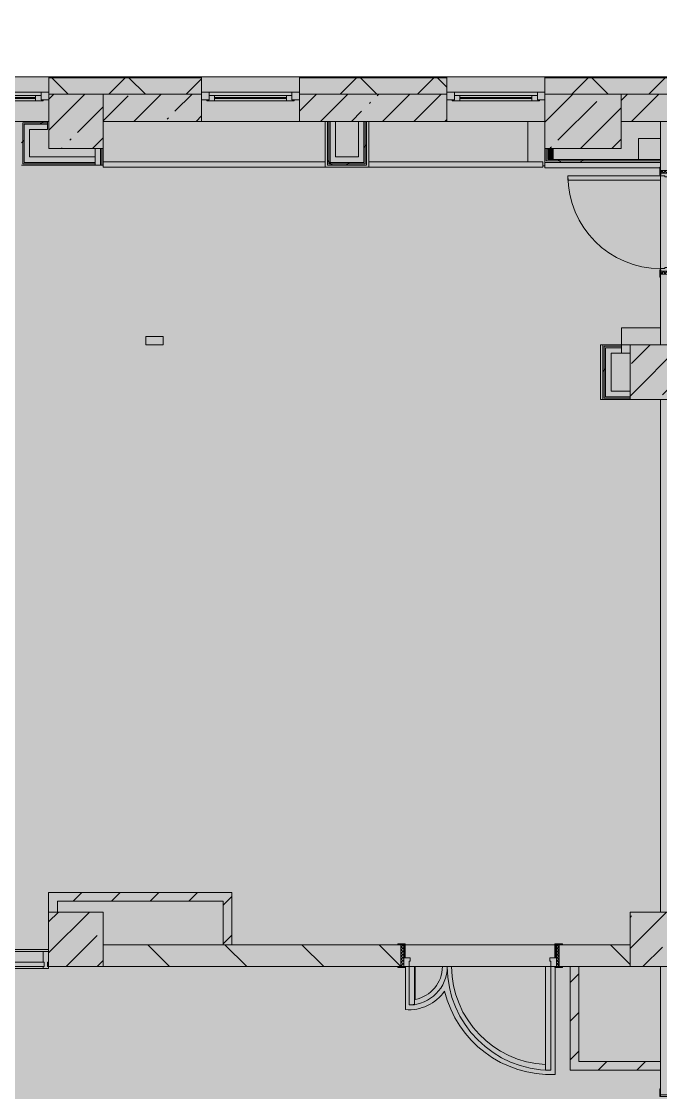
# Model space of a CAD drawing. Header units: millimetres. Extents: x 81633 to 280618, y -8553 to 29000.
# Drawn here: x 260852 to 266712, y 12246 to 22066 of the extents above; entities that cross this region are included whole.
import ezdxf

# ---------------------------------------------------------------- set-up
doc = ezdxf.new("R2010")
doc.units = ezdxf.units.MM
doc.linetypes.add('200_ШТРИХ__ш1_п0_6_', pattern=[800, 500, -300])
doc.layers.add('A-DETL-GENF-3', color=7, linetype='Continuous', lineweight=9, true_color=0xc0c0c0, transparency=0.4)
for name, color, linetype, lineweight in [('A-DETL-MBND-1', 7, '200_ШТРИХ__ш1_п0_6_', 9), ('A-WALL-2', 7, 'Continuous', 5), ('I-WALL-5', 7, 'Continuous', 5), ('S-COLS-2', 7, 'Continuous', 5)]:
    doc.layers.add(name, color=color, linetype=linetype, lineweight=lineweight)
for name, color, linetype, lineweight, true_color in [('A-DOOR-3', 7, 'Continuous', 5, 0xb7b7b7), ('A-DOOR-4', 7, 'Continuous', 5, 0xe2e2e2), ('A-DOOR-5', 7, 'Continuous', 5, 0xaaaaaa), ('A-DOOR-FRAM-2', 7, 'Continuous', 5, 0xe2e2e2), ('A-DOOR-FRAM-3', 7, 'Continuous', 5, 0xb7b7b7), ('A-DOOR-FRAM-4', 7, 'Continuous', 5, 0xaaaaaa), ('A-FLOR-3', 7, 'Continuous', 5, 0xb7b7b7), ('A-GLAZ-2', 7, 'Continuous', 5, 0x737373), ('A-GLAZ-CURT-3', 7, 'Continuous', 5, 0x737373), ('A-GLAZ-CWMG-4', 7, 'Continuous', 5, 0x737373), ('A-WALL-3', 7, 'Continuous', 5, 0x737373), ('A-WALL-4', 7, 'Continuous', 9, 0x737373), ('I-WALL-3', 7, 'Continuous', 5, 0xe7e7e7), ('I-WALL-4', 7, 'Continuous', 9, 0xe7e7e7), ('I-WALL-6', 7, 'Continuous', 5, 0x737373), ('S-COLS-3', 7, 'Continuous', 5, 0x737373)]:
    doc.layers.add(name, color=color, linetype=linetype, lineweight=lineweight, true_color=true_color)
pattern_1 = [(45, (145501.93, 0), (-285.1231, 285.1231), []), (45, (145787.05, 0), (-285.1231, 285.1231), [504.031, -100.806, 16.764, -84.042])]
pattern_2 = [(45, (145501.93, 0), (-176.7767, 176.7767), [])]
pattern_3 = [(45, (145501.9, 0), (-530.33, 530.33), []), (135, (145501.9, 0), (-530.33, -530.33), [])]

# ---------------------------------------------------------------- blocks, each defined once
blk = doc.blocks.new('110_Дверь_СКБ_2Ст - Д-1_л_Лестничная клетка EIS60 2-32142534-2_3_3_птичка')
at = {"layer": 'A-DOOR-4'}
for points in [[(662.5, 110), (662.5, 1010), (612.5, 1010), (612.5, 110)], [(-587.5, 510), (-637.5, 510), (-637.5, 110), (-587.5, 110), (-587.5, 487.2)], [(712.5, 30), (697.5, 30), (697.5, -110), (712.5, -110), (712.5, -33.3)]]:
    blk.add_hatch(color=256, dxfattribs=at).paths.add_polyline_path(points)
h = blk.add_hatch(color=256, dxfattribs=at)
h.paths.add_polyline_path([(712.5, 110), (662.5, 110), (662.5, 60), (652.5, 60), (652.5, 30), (712.5, 30)])
h.paths.add_polyline_path([(-627.5, 30), (-627.5, 60), (-637.5, 60), (-637.5, 110), (-687.5, 110), (-687.5, 30)])
at = {"layer": 'A-DOOR-FRAM-2'}
for points in [[(-672.5, 110), (-672.5, 118), (-742.5, 118), (-742.5, 110)], [(767.5, 110), (767.5, 118), (697.5, 118), (697.5, 110)], [(-672.5, 30), (-687.5, 30), (-687.5, -110), (-672.5, -110)], [(-672.5, -110), (-742.5, -110), (-742.5, -118), (-672.5, -118)], [(767.5, -118), (767.5, -110), (697.5, -110), (697.5, -118)]]:
    blk.add_hatch(color=256, dxfattribs=at).paths.add_polyline_path(points)
at = {"layer": 'A-DOOR-3'}
for p, q in [((662.5, 1010), (612.5, 1010)), ((612.5, 1010), (612.5, 110)), ((662.5, 110), (662.5, 1010)), ((-637.5, 510), (-637.5, 110)), ((-587.5, 510), (-637.5, 510)), ((-587.5, 110), (-587.5, 510)), ((-637.5, 110), (-587.5, 110)), ((612.5, 110), (662.5, 110))]:
    blk.add_line(p, q, dxfattribs=at)
for centre, radius, start, end in [((662.5, 110), 900, 90, 180), ((-637.5, 110), 400, 360, 90)]:
    blk.add_arc(centre, radius, start, end, dxfattribs=at)
at = {"layer": 'A-DOOR-FRAM-3'}
for p, q in [((-672.5, 118), (-742.5, 118)), ((-742.5, 118), (-742.5, 110)), ((-742.5, 110), (-672.5, 110)), ((-637.5, 110), (-687.5, 110)), ((-687.5, 110), (-687.5, 30)), ((-672.5, 110), (-672.5, 118)), ((-637.5, 60), (-637.5, 110)), ((662.5, 110), (662.5, 60)), ((712.5, 110), (662.5, 110)), ((767.5, 118), (697.5, 118)), ((697.5, 118), (697.5, 110)), ((697.5, 110), (767.5, 110)), ((712.5, 30), (712.5, 110)), ((767.5, 110), (767.5, 118)), ((-687.5, 30), (-627.5, 30)), ((-672.5, 30), (-687.5, 30)), ((-687.5, 30), (-687.5, -110)), ((-672.5, -110), (-672.5, 30)), ((-627.5, 60), (-637.5, 60)), ((-627.5, 30), (-627.5, 60)), ((662.5, 60), (652.5, 60)), ((652.5, 60), (652.5, 30)), ((652.5, 30), (712.5, 30)), ((712.5, 30), (697.5, 30)), ((697.5, 30), (697.5, -110)), ((712.5, -110), (712.5, 30)), ((-672.5, -110), (-742.5, -110)), ((-742.5, -110), (-742.5, -118)), ((-742.5, -118), (-672.5, -118)), ((-687.5, -110), (-672.5, -110)), ((-672.5, -118), (-672.5, -110)), ((697.5, -110), (712.5, -110)), ((767.5, -110), (697.5, -110)), ((697.5, -110), (697.5, -118)), ((697.5, -118), (767.5, -118)), ((767.5, -118), (767.5, -110))]:
    blk.add_line(p, q, dxfattribs=at)
blk = doc.blocks.new('120_Окно_СКБ_1Ст - 120_Окно_СКБ_1Ст 900х2500_h_ с форточкой-V155-2_3_3_птичка')
at = {"layer": 'A-GLAZ-2'}
for p, q in [((-450, -127), (-450, -57)), ((-450, -57), (-380, -57)), ((450, -57), (-450, -57)), ((-380, -57), (-380, -127)), ((380, -87), (-380, -87)), ((-380, -87), (-380, -127)), ((-330, -137), (-330, -87)), ((330, -137), (330, -87)), ((380, -127), (380, -57)), ((380, -57), (450, -57)), ((380, -127), (380, -87)), ((450, -57), (450, -127)), ((-380, -127), (-450, -127)), ((-450, -127), (-400, -127)), ((-380, -127), (-400, -127)), ((-400, -127), (-400, -137)), ((-400, -137), (400, -137)), ((400, -137), (-400, -137)), ((-330, -107), (330, -107)), ((330, -117), (-330, -117)), ((450, -127), (380, -127)), ((400, -127), (380, -127)), ((400, -127), (449.8, -127)), ((400, -137), (400, -127))]:
    blk.add_line(p, q, dxfattribs=at)
blk = doc.blocks.new('110_Дверь_СКБ_1Ст_Внутренняя1 - Д-8 950x2100h_охрана-V169-2_3_3_птичка')
at = {"layer": 'A-DOOR-4'}
h = blk.add_hatch(color=256, dxfattribs=at)
h.paths.add_polyline_path([(-437.5, 100), (-437.5, 20), (-402.5, 20), (-402.5, 60), (-412.5, 60), (-412.5, 100)])
h.paths.add_polyline_path([(427.5, 20), (462.5, 23.3), (462.5, 100), (437.5, 100), (437.5, 60), (427.5, 60), (427.5, 23.3)])
at = {"layer": 'A-DOOR-5'}
h = blk.add_hatch(dxfattribs=at)
h.set_pattern_fill('FP_6', color=256, style=0, pattern_type=2)
h.set_pattern_definition([(135, (1826.41, 164.685), (-14.14214, -14.14214), []), (225, (1826.41, 164.685), (14.14214, -14.14214), [])])
h.paths.add_polyline_path([(462.5, 100), (462.5, -100), (487.5, -100), (487.5, 100)])
at = {"layer": 'A-DOOR-FRAM-2'}
for points in [[(397.5, 100), (437.5, 100), (437.5, 950), (397.5, 950), (397.5, 543.8)], [(-492.5, 100), (-422.5, 100), (-422.5, 108), (-492.5, 108)], [(447.5, 100), (517.5, 100), (517.5, 108), (447.5, 108)], [(-437.5, -100), (-422.5, -100), (-422.5, 20), (-437.5, 20)], [(447.5, -100), (462.5, -100), (462.5, 20), (447.5, 20)], [(-492.5, -108), (-422.5, -108), (-422.5, -100), (-492.5, -100)], [(447.5, -108), (517.5, -108), (517.5, -100), (447.5, -100)]]:
    blk.add_hatch(color=256, dxfattribs=at).paths.add_polyline_path(points)
at = {"layer": 'A-DOOR-FRAM-4'}
h = blk.add_hatch(dxfattribs=at)
h.set_pattern_fill('FP_7', color=256, style=0, pattern_type=2)
h.set_pattern_definition([(45, (-296.384, 164.685), (-14.1421, 14.1421), []), (135, (-296.384, 164.685), (-14.1421, -14.1421), [])])
h.paths.add_polyline_path([(-462.5, -100), (-437.5, -100), (-437.5, 100), (-462.5, 100)])
at = {"layer": 'A-DOOR-3'}
for p, q in [((437.5, 950), (397.5, 950)), ((397.5, 950), (397.5, 100)), ((437.5, 100), (437.5, 950)), ((397.5, 100), (437.5, 100))]:
    blk.add_line(p, q, dxfattribs=at)
blk.add_arc((437.5, 100), 850, 90, 180, dxfattribs=at)
at = {"layer": 'A-DOOR-FRAM-3'}
for p, q in [((-422.5, 108), (-492.5, 108)), ((-492.5, 108), (-492.5, 100)), ((-492.5, 100), (-422.5, 100)), ((-437.5, 100), (-462.5, 100)), ((-462.5, 100), (-462.5, -100)), ((-412.5, 100), (-437.5, 100)), ((-437.5, 100), (-437.5, 20)), ((-437.5, -100), (-437.5, 100)), ((-422.5, 100), (-437.5, 100)), ((-437.5, 100), (-437.5, 99)), ((-437.5, 99), (-422.5, 99)), ((-422.5, 100), (-422.5, 108)), ((-422.5, 99), (-422.5, 100)), ((-412.5, 60), (-412.5, 100)), ((437.5, 100), (437.5, 60)), ((462.5, 100), (437.5, 100)), ((517.5, 108), (447.5, 108)), ((447.5, 108), (447.5, 100)), ((462.5, 100), (447.5, 100)), ((447.5, 100), (447.5, 99)), ((447.5, 100), (517.5, 100)), ((447.5, 99), (462.5, 99)), ((462.5, 20), (462.5, 100)), ((487.5, 100), (462.5, 100)), ((462.5, 100), (462.5, -100)), ((462.5, 99), (462.5, 100)), ((487.5, -100), (487.5, 100)), ((517.5, 100), (517.5, 108)), ((-437.5, 20), (-402.5, 20)), ((-422.5, 20), (-437.5, 20)), ((-437.5, 20), (-437.5, -100)), ((-422.5, -100), (-422.5, 20)), ((-402.5, 60), (-412.5, 60)), ((-402.5, 20), (-402.5, 60)), ((437.5, 60), (427.5, 60)), ((427.5, 60), (427.5, 20)), ((427.5, 20), (462.5, 20)), ((462.5, 20), (447.5, 20)), ((447.5, 20), (447.5, -100)), ((462.5, -100), (462.5, 20)), ((-422.5, -100), (-492.5, -100)), ((-492.5, -100), (-492.5, -108)), ((-492.5, -108), (-422.5, -108)), ((-462.5, -100), (-437.5, -100)), ((-437.5, -100), (-422.5, -100)), ((-422.5, -108), (-422.5, -100)), ((447.5, -100), (462.5, -100)), ((517.5, -100), (447.5, -100)), ((447.5, -100), (447.5, -108)), ((447.5, -108), (517.5, -108)), ((462.5, -100), (487.5, -100)), ((517.5, -108), (517.5, -100))]:
    blk.add_line(p, q, dxfattribs=at)
blk = doc.blocks.new('120_Окно_СКБ_2Ст_Фрамуга сверху - 120_Окно_СКБ_2Ст_2300х2500_h_ ДОО-V177-2_3_3_птичка')
at = {"layer": 'A-GLAZ-2'}
for p, q in [((-1150, -127), (-1150, -57)), ((-1150, -57), (-1080, -57)), ((1150, -57), (-1150, -57)), ((-1080, -57), (-1080, -127)), ((-1080, -57), (1080, -57)), ((520, -87), (-1080, -87)), ((-1080, -87), (-1080, -127)), ((-1030, -137), (-1030, -87)), ((470, -137), (470, -87)), ((520, -127), (520, -57)), ((520, -57), (590, -57)), ((520, -127), (520, -87)), ((590, -57), (590, -127)), ((1080, -87), (590, -87)), ((590, -87), (590, -127)), ((640, -137), (640, -87)), ((1030, -137), (1030, -87)), ((1080, -127), (1080, -57)), ((1080, -57), (1150, -57)), ((1080, -127), (1080, -87)), ((1150, -57), (1150, -127)), ((-1080, -127), (-1150, -127)), ((-1150, -127), (-1100, -127)), ((-1080, -127), (-1100, -127)), ((-1100, -127), (-1100, -137)), ((-1100, -137), (540, -137)), ((540, -137), (-1100, -137)), ((-1030, -107), (470, -107)), ((470, -117), (-1030, -117)), ((590, -127), (520, -127)), ((540, -127), (520, -127)), ((540, -127), (570, -127)), ((540, -127), (570, -127)), ((540, -137), (540, -127)), ((590, -127), (570, -127)), ((570, -127), (570, -137)), ((570, -137), (1100, -137)), ((1100, -137), (570, -137)), ((640, -107), (1030, -107)), ((1030, -117), (640, -117)), ((1150, -127), (1080, -127)), ((1100, -127), (1080, -127)), ((1100, -127), (1150, -127)), ((1100, -137), (1100, -127))]:
    blk.add_line(p, q, dxfattribs=at)
blk = doc.blocks.new('120_Окно_СКБ_1Ст - 120_Окно_СКБ_1Ст 900х2500_h_ с форточкой-22877787-2_3_3_птичка')
at = {"layer": 'A-GLAZ-2'}
for p, q in [((-450, -127), (-450, -57)), ((-450, -57), (-380, -57)), ((450, -57), (-450, -57)), ((-380, -57), (-380, -127)), ((380, -87), (-380, -87)), ((-380, -87), (-380, -127)), ((-330, -137), (-330, -87)), ((330, -137), (330, -87)), ((380, -127), (380, -57)), ((380, -57), (450, -57)), ((380, -127), (380, -87)), ((450, -57), (450, -127)), ((-380, -127), (-450, -127)), ((-450, -127), (-400, -127)), ((-380, -127), (-400, -127)), ((-400, -127), (-400, -137)), ((-400, -137), (400, -137)), ((400, -137), (-400, -137)), ((-330, -107), (330, -107)), ((330, -117), (-330, -117)), ((450, -127), (380, -127)), ((400, -127), (380, -127)), ((400, -127), (450, -127)), ((400, -137), (400, -127))]:
    blk.add_line(p, q, dxfattribs=at)
blk = doc.blocks.new('BSC_Колонна _Прямоугольная - 700х500-23282984-2_3_3_птичка')
at = {"layer": 'S-COLS-2'}
h = blk.add_hatch(dxfattribs=at)
h.set_pattern_fill('FP_139', color=256, style=0, pattern_type=2)
h.set_pattern_definition([(45, (-120500, -21150), (-285.1231, 285.1231), []), (45, (-120214.88, -21150), (-285.1231, 285.1231), [504.031, -100.806, 16.764, -84.042])])
h.paths.add_polyline_path([(-350, -250), (350, -250), (350, 250), (-350, 250), (-350, -123)])
at = {"layer": 'S-COLS-3'}
for p, q in [((350, 250), (-350, 250)), ((-350, 250), (-350, -250)), ((350, -250), (350, 250)), ((-350, -250), (350, -250))]:
    blk.add_line(p, q, dxfattribs=at)
blk = doc.blocks.new('BSC_Колонна _Прямоугольная - 500х500-23282985-2_3_3_птичка')
at = {"layer": 'S-COLS-2'}
h = blk.add_hatch(dxfattribs=at)
h.set_pattern_fill('FP_140', color=256, style=0, pattern_type=2)
h.set_pattern_definition([(45, (-115850.45, -21150), (-285.1231, 285.1231), []), (45, (-115565.32, -21150), (-285.1231, 285.1231), [504.031, -100.806, 16.764, -84.042])])
h.paths.add_polyline_path([(-250, -250), (250, -250), (250, 250), (-250, 250), (-250, -123)])
at = {"layer": 'S-COLS-3'}
for p, q in [((250, 250), (-250, 250)), ((-250, 250), (-250, -250)), ((250, -250), (250, 250)), ((-250, -250), (250, -250))]:
    blk.add_line(p, q, dxfattribs=at)
blk = doc.blocks.new('BSC_Колонна _Прямоугольная - 500х500-22291386-2_3_3_птичка')
at = {"layer": 'S-COLS-2'}
h = blk.add_hatch(dxfattribs=at)
h.set_pattern_fill('FP_160', color=256, style=0, pattern_type=2)
h.set_pattern_definition([(45, (-121180, -13650), (-285.1231, 285.1231), []), (45, (-120894.88, -13650), (-285.1231, 285.1231), [504.031, -100.806, 16.764, -84.042])])
h.paths.add_polyline_path([(-250, -250), (250, -250), (250, 250), (-250, 250)])
at = {"layer": 'S-COLS-3'}
for p, q in [((250, 250), (-250, 250)), ((-250, 250), (-250, -250)), ((250, -250), (250, 250)), ((-250, -250), (250, -250))]:
    blk.add_line(p, q, dxfattribs=at)
blk = doc.blocks.new('BSC_Колонна _Прямоугольная - 500х500-V209-2_3_3_птичка')
at = {"layer": 'S-COLS-2'}
h = blk.add_hatch(dxfattribs=at)
h.set_pattern_fill('FP_169', color=256, style=0, pattern_type=2)
h.set_pattern_definition([(45, (-121180, -18850), (-285.1231, 285.1231), []), (45, (-120894.88, -18850), (-285.1231, 285.1231), [504.031, -100.806, 16.764, -84.042])])
h.paths.add_polyline_path([(-250, -250), (250, -250), (250, 250), (-250, 250), (-250, -189.5)])
at = {"layer": 'S-COLS-3'}
for p, q in [((250, 250), (-250, 250)), ((-250, 250), (-250, -250)), ((250, -250), (250, 250)), ((-250, -250), (250, -250))]:
    blk.add_line(p, q, dxfattribs=at)
blk = doc.blocks.new('110_Дверь_СКБ_2Ст - Д-6_п__ ДОО_Дв_1450x2100h_Дверь из раздевальной в коридор-32371698-2_3_3_птичка')
at = {"layer": 'A-DOOR-4'}
h = blk.add_hatch(color=256, dxfattribs=at)
h.paths.add_polyline_path([(-637.5, -100), (-637.5, -50), (-627.5, -50), (-627.5, -20), (-687.5, -20), (-687.5, -100)])
h.paths.add_polyline_path([(662.5, -100), (712.5, -100), (712.5, -20), (652.5, -20), (652.5, -50), (662.5, -50)])
for points in [[(-587.5, -450), (-587.5, -100), (-637.5, -100), (-637.5, -450)], [(612.5, -1050), (662.5, -1050), (662.5, -100), (612.5, -100), (612.5, -755.9)]]:
    blk.add_hatch(color=256, dxfattribs=at).paths.add_polyline_path(points)
at = {"layer": 'A-DOOR-5'}
h = blk.add_hatch(dxfattribs=at)
h.set_pattern_fill('FP_49', color=256, style=0, pattern_type=2)
h.set_pattern_definition([(225, (1576.41, -164.685), (-14.14214, 14.14214), []), (135, (1576.41, -164.685), (14.14214, 14.14214), [])])
h.paths.add_polyline_path([(737.5, -100), (737.5, 100), (712.5, 100), (712.5, -100)])
at = {"layer": 'A-DOOR-FRAM-2'}
for points in [[(-672.5, 100), (-672.5, 108), (-742.5, 108), (-742.5, 100)], [(-672.5, -20), (-672.5, 100), (-687.5, 100), (-687.5, -20)], [(767.5, 100), (767.5, 108), (697.5, 108), (697.5, 100)], [(712.5, -20), (712.5, 100), (697.5, 100), (697.5, -20)], [(-672.5, -108), (-672.5, -100), (-742.5, -100), (-742.5, -108)], [(767.5, -108), (767.5, -100), (697.5, -100), (697.5, -108)]]:
    blk.add_hatch(color=256, dxfattribs=at).paths.add_polyline_path(points)
at = {"layer": 'A-DOOR-FRAM-4'}
h = blk.add_hatch(dxfattribs=at)
h.set_pattern_fill('FP_50', color=256, style=0, pattern_type=2)
h.set_pattern_definition([(315, (-546.384, -164.685), (-14.1421, -14.1421), []), (225, (-546.384, -164.685), (-14.1421, 14.1421), [])])
h.paths.add_polyline_path([(-687.5, -100), (-687.5, 100), (-712.5, 100), (-712.5, -100)])
at = {"layer": 'A-DOOR-3'}
for p, q in [((-637.5, -100), (-587.5, -100)), ((-637.5, -450), (-637.5, -100)), ((-587.5, -100), (-587.5, -450)), ((612.5, -100), (662.5, -100)), ((612.5, -1050), (612.5, -100)), ((662.5, -100), (662.5, -1050)), ((-587.5, -450), (-637.5, -450)), ((662.5, -1050), (612.5, -1050))]:
    blk.add_line(p, q, dxfattribs=at)
for centre, radius, start, end in [((-637.5, -100), 350, 270, 0), ((662.5, -100), 950, 180, 270)]:
    blk.add_arc(centre, radius, start, end, dxfattribs=at)
at = {"layer": 'A-DOOR-FRAM-3'}
for p, q in [((-742.5, 108), (-672.5, 108)), ((-742.5, 100), (-742.5, 108)), ((-672.5, 100), (-742.5, 100)), ((-712.5, 100), (-687.5, 100)), ((-712.5, -100), (-712.5, 100)), ((-687.5, 100), (-687.5, -100)), ((-687.5, 100), (-672.5, 100)), ((-687.5, -20), (-687.5, 100)), ((-672.5, 108), (-672.5, 100)), ((-672.5, 100), (-672.5, -20)), ((697.5, 100), (697.5, 108)), ((697.5, 108), (767.5, 108)), ((697.5, -20), (697.5, 100)), ((697.5, 100), (712.5, 100)), ((767.5, 100), (697.5, 100)), ((712.5, -100), (712.5, 100)), ((712.5, 100), (737.5, 100)), ((712.5, 100), (712.5, -20)), ((737.5, 100), (737.5, -100)), ((767.5, 108), (767.5, 100)), ((-687.5, -20), (-627.5, -20)), ((-687.5, -100), (-687.5, -20)), ((-672.5, -20), (-687.5, -20)), ((-637.5, -50), (-637.5, -100)), ((-627.5, -50), (-637.5, -50)), ((-627.5, -20), (-627.5, -50)), ((652.5, -20), (712.5, -20)), ((652.5, -50), (652.5, -20)), ((662.5, -50), (652.5, -50)), ((662.5, -100), (662.5, -50)), ((712.5, -20), (697.5, -20)), ((712.5, -20), (712.5, -100)), ((-742.5, -100), (-672.5, -100)), ((-742.5, -108), (-742.5, -100)), ((-672.5, -108), (-742.5, -108)), ((-687.5, -100), (-712.5, -100)), ((-637.5, -100), (-687.5, -100)), ((-672.5, -100), (-672.5, -108)), ((712.5, -100), (662.5, -100)), ((697.5, -108), (697.5, -100)), ((697.5, -100), (767.5, -100)), ((767.5, -108), (697.5, -108)), ((737.5, -100), (712.5, -100)), ((767.5, -100), (767.5, -108))]:
    blk.add_line(p, q, dxfattribs=at)
blk = doc.blocks.new('Системная панель - Стекло - 40мм-32428871-2_3_3_птичка')
at = {"layer": 'A-GLAZ-CURT-3'}
for p, q in [((749.5, 0), (-749.5, 0)), ((-749.5, 0), (-749.5, -40)), ((749.5, -40), (749.5, 0)), ((-749.5, -40), (749.5, -40))]:
    blk.add_line(p, q, dxfattribs=at)
blk = doc.blocks.new('Прямоугольный импост - Импост структурный с накладкой - 160мм Темный-32428319-2_3_3_птичка')
at = {"layer": 'A-GLAZ-CWMG-4'}
for p, q in [((0, 140), (-50, 140)), ((-50, 140), (-50, 40)), ((0, 40), (0, 140)), ((-50, 40), (-40, 40)), ((-40, 0), (-50, 0)), ((-50, 0), (-50, -17)), ((-40, 40), (-40, 0)), ((-10, 0), (-10, 40)), ((-10, 40), (0, 40)), ((0, 0), (-10, 0)), ((0, -17), (0, 0)), ((-50, -17), (0, -17))]:
    blk.add_line(p, q, dxfattribs=at)
blk = doc.blocks.new('Прямоугольный импост - Импост структурный с накладкой - 160мм Темный-32428868-2_3_3_птичка')
at = {"layer": 'A-GLAZ-CWMG-4'}
for p, q in [((114070.5, 13540), (115549.5, 13540)), ((114070.5, 13383), (115549.5, 13383))]:
    blk.add_line(p, q, dxfattribs=at)

msp = doc.modelspace()

# ---------------------------------------------------------------- hatches: boundary and pattern name
at = {"layer": 'A-DETL-GENF-3'}
msp.add_hatch(color=256, dxfattribs=at).paths.add_polyline_path([(270739.9, -258), (270739.9, 21558), (238809.9, 21558), (238809.9, 27348), (230361.9, 27348), (230361.9, 5750), (234703.9, 5750), (234703.9, -258), (270432.1, -258)])
at = {"layer": 'A-WALL-2'}
h = msp.add_hatch(dxfattribs=at)
h.set_pattern_fill('FP_80', color=256, style=0, pattern_type=2)
h.set_pattern_definition([(45, (145501.93, 0), (-353.5534, 353.5534), []), (135, (145501.93, 0), (-353.5534, -353.5534), [])])
h.paths.add_polyline_path([(270731.9, 21400), (270731.9, 21550), (265652.1, 21550), (265652.1, 21400), (270581.9, 21400)])
h.paths.add_polyline_path([(264752.1, 21400), (264752.1, 21550), (263402.4, 21550), (263402.4, 21400), (264186.2, 21400)])
h.paths.add_polyline_path([(255851.9, 21400), (256751.9, 21400), (256751.9, 21550), (255452.4, 21550), (255452.4, 21400)])
h.paths.add_polyline_path([(253252.4, 21400), (254552.4, 21400), (254552.4, 21550), (253252.4, 21550)])
h.paths.add_polyline_path([(252352.4, 21400), (252352.4, 21550), (251052.1, 21550), (251052.1, 21400), (251694.4, 21400)])
h.paths.add_polyline_path([(257651.9, 21400), (258802.4, 21400), (258802.4, 21550), (257651.9, 21550)])
h.paths.add_polyline_path([(262104.2, 21400), (262502.4, 21400), (262502.4, 21550), (261102.4, 21550), (261102.4, 21400), (261602.4, 21400)])
h.paths.add_polyline_path([(247551.9, 21400), (248752.1, 21400), (248752.1, 21550), (247551.9, 21550)])
h.paths.add_polyline_path([(238561.9, 21400), (238811.9, 21400), (238807.9, 21550), (238561.9, 21550)])
h.paths.add_polyline_path([(246651.9, 21400), (246651.9, 21550), (242111.9, 21550), (242111.9, 21400), (246489.5, 21400)])
at = {"layer": 'I-WALL-3'}
for points in [[(260927.4, 21075), (261092.4, 21075), (261092.4, 21125), (260927.4, 21125)], [(261577.4, 20749), (261577.4, 20900), (261527.4, 20900), (261527.4, 20749)], [(266268.1, 20724), (266703.9, 20724), (266703.9, 20730), (266711.9, 20730), (266711.9, 20774), (265651.9, 20774), (265651.9, 20724)], [(266257.5, 18625), (266257.5, 19025), (266207.5, 19025), (266207.5, 18625)], [(266431.9, 18625), (266431.9, 18675), (266257.5, 18675), (266257.5, 18625), (266268.1, 18625)]]:
    msp.add_hatch(color=256, dxfattribs=at).paths.add_polyline_path(points)
at = {"layer": 'I-WALL-4'}
for points in [[(260877.4, 20774), (260927.4, 20774), (260927.4, 21125), (260877.4, 21125), (260877.4, 21027)], [(263732.4, 20774), (263732.4, 21150), (263682.4, 21150), (263682.4, 20774)], [(263992.4, 20824), (263992.4, 21150), (263942.4, 21150), (263942.4, 20824)], [(261527.4, 20774), (261527.4, 20824), (260927.4, 20824), (260927.4, 20774)], [(263732.4, 20774), (263992.4, 20774), (263992.4, 20824), (263732.4, 20824)], [(265726.9, 20799), (265726.9, 20900), (265676.9, 20900), (265676.9, 20799)], [(266353.9, 19025), (266353.9, 19075), (266207.5, 19075), (266207.5, 19025), (266268.1, 19025)]]:
    msp.add_hatch(color=256, dxfattribs=at).paths.add_polyline_path(points)
at = {"layer": 'I-WALL-5'}
h = msp.add_hatch(dxfattribs=at)
h.set_pattern_fill('FP_88', color=256, style=0, pattern_type=2)
h.set_pattern_definition(pattern_1)
h.paths.add_polyline_path([(264017.4, 21150), (264752.1, 21150), (264752.1, 21400), (263402.4, 21400), (263402.4, 21150), (264004.9, 21150)])
h.paths.add_polyline_path([(258802.4, 21150), (258802.4, 21400), (257651.9, 21400), (257651.9, 21150), (257940.3, 21150)])
h.paths.add_polyline_path([(266711.9, 21150), (266711.9, 21400), (266351.9, 21400), (266351.9, 21150)])
h.paths.add_polyline_path([(261602.4, 21150), (262502.4, 21150), (262502.4, 21400), (261602.4, 21400), (261602.4, 21239.3)])
h.paths.add_polyline_path([(251551.9, 21150), (252352.4, 21150), (252352.4, 21400), (251551.9, 21400)])
h.paths.add_polyline_path([(246489.5, 21150), (246651.9, 21150), (246651.9, 21400), (246301.9, 21400), (246301.9, 21150)])
h.paths.add_polyline_path([(247551.9, 21150), (248752.1, 21150), (248752.1, 21400), (247551.9, 21400)])
h.paths.add_polyline_path([(253726.9, 21150), (254552.4, 21150), (254552.4, 21400), (253252.4, 21400), (253252.4, 21150), (253676.9, 21150)])
h.paths.add_polyline_path([(256751.9, 21150), (256751.9, 21400), (256551.9, 21400), (256551.9, 21150)])
h.paths.add_polyline_path([(255851.9, 21150), (255851.9, 21400), (255452.4, 21400), (255452.4, 21150)])
h = msp.add_hatch(dxfattribs=at)
h.set_pattern_fill('FP_174', color=256, style=0, pattern_type=2)
h.set_pattern_definition(pattern_3)
h.paths.add_polyline_path([(260852.4, 20749), (260864.9, 20749), (260864.9, 21150), (260852.4, 21150), (260852.4, 21027)])
h = msp.add_hatch(dxfattribs=at)
h.set_pattern_fill('FP_174', color=256, style=0, pattern_type=2)
h.set_pattern_definition(pattern_3)
h.paths.add_polyline_path([(261092.4, 21137.5), (261092.4, 21150), (260864.9, 21150), (260864.9, 21137.5), (261063.2, 21137.5)])
h = msp.add_hatch(dxfattribs=at)
h.set_pattern_fill('FP_174', color=256, style=0, pattern_type=2)
h.set_pattern_definition(pattern_3)
h.paths.add_polyline_path([(260864.9, 20761.5), (260877.4, 20761.5), (260877.4, 21137.5), (260864.9, 21137.5), (260864.9, 21027)])
h = msp.add_hatch(dxfattribs=at)
h.set_pattern_fill('FP_174', color=256, style=0, pattern_type=2)
h.set_pattern_definition(pattern_3)
h.paths.add_polyline_path([(261092.4, 21125), (261092.4, 21137.5), (260877.4, 21137.5), (260877.4, 21125), (261063.2, 21125)])
h = msp.add_hatch(dxfattribs=at)
h.set_pattern_fill('FP_174', color=256, style=0, pattern_type=2)
h.set_pattern_definition(pattern_3)
h.paths.add_polyline_path([(263669.9, 20749), (263665.7, 21150), (263657.4, 21150), (263657.4, 20749), (263665.7, 20749)])
h = msp.add_hatch(dxfattribs=at)
h.set_pattern_fill('FP_174', color=256, style=0, pattern_type=2)
h.set_pattern_definition(pattern_3)
h.paths.add_polyline_path([(263682.4, 20761.5), (263682.4, 21150), (263669.9, 21150), (263669.9, 20761.5)])
h = msp.add_hatch(dxfattribs=at)
h.set_pattern_fill('FP_174', color=256, style=0, pattern_type=2)
h.set_pattern_definition(pattern_3)
h.paths.add_polyline_path([(264004.9, 20774), (264004.9, 21150), (263992.4, 21150), (263992.4, 20774)])
h = msp.add_hatch(dxfattribs=at)
h.set_pattern_fill('FP_174', color=256, style=0, pattern_type=2)
h.set_pattern_definition(pattern_3)
h.paths.add_polyline_path([(264017.4, 20761.5), (264017.4, 21150), (264004.9, 21150), (264004.9, 20761.5)])
h = msp.add_hatch(dxfattribs=at)
h.set_pattern_fill('FP_174', color=256, style=0, pattern_type=2)
h.set_pattern_definition(pattern_3)
h.paths.add_polyline_path([(261589.9, 20749), (261589.9, 20900), (261577.4, 20900), (261577.4, 20749)])
h = msp.add_hatch(dxfattribs=at)
h.set_pattern_fill('FP_174', color=256, style=0, pattern_type=2)
h.set_pattern_definition(pattern_3)
h.paths.add_polyline_path([(265676.9, 20799), (265676.9, 20900), (265664.4, 20900), (265664.4, 20799)])
h = msp.add_hatch(dxfattribs=at)
h.set_pattern_fill('FP_174', color=256, style=0, pattern_type=2)
h.set_pattern_definition(pattern_3)
h.paths.add_polyline_path([(264017.4, 20749), (264017.4, 20761.5), (263669.9, 20761.5), (263669.9, 20749), (263732.4, 20749)])
h = msp.add_hatch(dxfattribs=at)
h.set_pattern_fill('FP_174', color=256, style=0, pattern_type=2)
h.set_pattern_definition(pattern_3)
h.paths.add_polyline_path([(263682.4, 20761.5), (264004.9, 20761.5), (264004.9, 20774), (263682.4, 20774)])
h = msp.add_hatch(dxfattribs=at)
h.set_pattern_fill('FP_174', color=256, style=0, pattern_type=2)
h.set_pattern_definition(pattern_3)
h.paths.add_polyline_path([(266711.9, 20774), (266711.9, 20786.5), (265651.9, 20786.5), (265651.9, 20774), (266268.1, 20774)])
h = msp.add_hatch(dxfattribs=at)
h.set_pattern_fill('FP_174', color=256, style=0, pattern_type=2)
h.set_pattern_definition(pattern_3)
h.paths.add_polyline_path([(266711.9, 20786.5), (266711.9, 20799), (265664.4, 20799), (265664.4, 20786.5), (266268.1, 20786.5)])
h = msp.add_hatch(dxfattribs=at)
h.set_pattern_fill('FP_174', color=256, style=0, pattern_type=2)
h.set_pattern_definition(pattern_3)
h.paths.add_polyline_path([(266195, 18600), (266195, 19087.5), (266182.5, 19087.5), (266182.5, 18600)])
h = msp.add_hatch(dxfattribs=at)
h.set_pattern_fill('FP_174', color=256, style=0, pattern_type=2)
h.set_pattern_definition(pattern_3)
h.paths.add_polyline_path([(266207.5, 18612.5), (266207.5, 19075), (266195, 19075), (266195, 18612.5)])
h = msp.add_hatch(dxfattribs=at)
h.set_pattern_fill('FP_92', color=256, style=0, pattern_type=2)
h.set_pattern_definition(pattern_2)
h.paths.add_polyline_path([(262782.4, 14000), (262782.4, 14080), (261181.9, 14080), (261181.9, 14000), (262702.4, 14000)])
h = msp.add_hatch(dxfattribs=at)
h.set_pattern_fill('FP_92', color=256, style=0, pattern_type=2)
h.set_pattern_definition(pattern_2)
h.paths.add_polyline_path([(262782.4, 13600), (262782.4, 14000), (262702.4, 14000), (262702.4, 13600)])
h = msp.add_hatch(dxfattribs=at)
h.set_pattern_fill('FP_91', color=256, style=0, pattern_type=2)
h.set_pattern_definition([(135, (145501.93, 0), (-353.5534, -353.5534), [])])
h.paths.add_polyline_path([(266431.9, 13400), (266431.9, 13600), (265781.9, 13600), (265781.9, 13400), (266268.1, 13400)])
h.paths.add_polyline_path([(261602.4, 13400), (264331.9, 13400), (264331.9, 13600), (261602.4, 13600)])
h = msp.add_hatch(dxfattribs=at)
h.set_pattern_fill('FP_92', color=256, style=0, pattern_type=2)
h.set_pattern_definition(pattern_2)
h.paths.add_polyline_path([(265961.9, 12450), (265961.9, 13400), (265881.9, 13400), (265881.9, 12450)])
h = msp.add_hatch(dxfattribs=at)
h.set_pattern_fill('FP_92', color=256, style=0, pattern_type=2)
h.set_pattern_definition(pattern_2)
h.paths.add_polyline_path([(265961.9, 12450), (266711.9, 12450), (266711.9, 12530), (265961.9, 12530)])
at = {"layer": 'S-COLS-2'}
h = msp.add_hatch(dxfattribs=at)
h.set_pattern_fill('FP_88', color=256, style=0, pattern_type=2)
h.set_pattern_definition(pattern_1)
h.paths.add_polyline_path([(261601.9, 13400), (261601.9, 13900), (261101.9, 13900), (261101.9, 13400)])

# ---------------------------------------------------------------- linework, layer by layer
at = {"layer": 'A-DETL-MBND-1'}
for p, q in [((265493.9, 20779), (265493.9, 21150)), ((266711.9, 20992), (266509.9, 20992)), ((266509.9, 20992), (266509.9, 20799)), ((265632.1, 20742), (265651.9, 20742)), ((266353.9, 19100), (266353.9, 19258)), ((266353.9, 19258), (266711.9, 19258)), ((261993.9, 19100), (261993.9, 19177.5)), ((261993.9, 19177.5), (262151.9, 19177.5)), ((262151.9, 19177.5), (262151.9, 19100)), ((261993.9, 19100), (262151.9, 19100)), ((266353.9, 19025), (266431.9, 19025))]:
    msp.add_line(p, q, dxfattribs=at)
at = {"layer": 'A-FLOR-3'}
for p, q in [((263637.4, 20779), (263637.4, 21150)), ((264037.4, 21150), (264037.4, 20730)), ((264037.4, 20730), (263637.4, 20730)), ((266711.9, 19800), (266711.9, 20610)), ((266711.9, 20610), (266711.9, 19800)), ((266162.5, 18600), (266162.5, 19100)), ((266162.5, 19100), (266182.5, 19100)), ((266353.9, 19100), (266431.9, 19100)), ((266182.5, 18600), (266162.5, 18600)), ((258041.9, 13557), (261101.9, 13557)), ((264372.8, 13400), (264372.8, 13006.4)), ((264462.8, 13400), (264456.9, 13400)), ((265656.9, 13400), (264462.8, 13400)), ((264462.8, 13100.3), (264462.8, 13400)), ((265746.9, 12411.9), (265746.9, 13392))]:
    msp.add_line(p, q, dxfattribs=at)
for centre, radius, start, end in [((264406.4, 13400), 305, 280.66451, 0), ((265704.4, 13411), 910, 180.6926, 267.00995), ((264406.4, 13400), 395, 265.12655, 325.57769), ((265704.4, 13411), 1000, 193.54971, 272.43764)]:
    msp.add_arc(centre, radius, start, end, dxfattribs=at)
at = {"layer": 'A-WALL-3'}
for p, q in [((265652.1, 21558), (255452.4, 21558)), ((261102.4, 21558), (261102.4, 21400)), ((262502.4, 21400), (262502.4, 21558)), ((263402.4, 21558), (263402.4, 21400)), ((264752.1, 21400), (264752.1, 21558)), ((270739.9, 21558), (265652.1, 21558)), ((265652.1, 21558), (265652.1, 21400)), ((266711.9, 21400), (270581.9, 21400))]:
    msp.add_line(p, q, dxfattribs=at)
at = {"layer": 'A-WALL-4'}
for p, q in [((262502.4, 21553), (261102.4, 21553)), ((262502.4, 21550), (261102.4, 21550)), ((264752.1, 21553), (263402.4, 21553)), ((264752.1, 21550), (263402.4, 21550)), ((270734.9, 21553), (265652.1, 21553)), ((270731.9, 21550), (265652.1, 21550)), ((262502.4, 21400), (261602.4, 21400)), ((264752.1, 21400), (263402.4, 21400)), ((266711.9, 21400), (266351.9, 21400)), ((260927.4, 21150), (260864.9, 21150)), ((260864.9, 20761.5), (260864.9, 21137.5)), ((261092.4, 21137.5), (260864.9, 21137.5)), ((260877.4, 20774), (260877.4, 21125)), ((261092.4, 21125), (260877.4, 21125)), ((263732.4, 21150), (263657.4, 21150)), ((263669.9, 20761.5), (263669.9, 21150)), ((263682.4, 20774), (263682.4, 21150)), ((264017.4, 21150), (263942.4, 21150)), ((263992.4, 21150), (263992.4, 20774)), ((264004.9, 21150), (264004.9, 20761.5)), ((266911.9, 21150), (266711.9, 21150)), ((261577.4, 20749), (261577.4, 20900)), ((261589.9, 20749), (261589.9, 20900)), ((265664.4, 20786.5), (265664.4, 20900)), ((265676.9, 20799), (265676.9, 20900)), ((261527.4, 20761.5), (260864.9, 20761.5)), ((261527.4, 20774), (260877.4, 20774)), ((264004.9, 20761.5), (263669.9, 20761.5)), ((263992.4, 20774), (263682.4, 20774)), ((266711.9, 20774), (265651.9, 20774)), ((266711.9, 20786.5), (265664.4, 20786.5)), ((265676.9, 20799), (265726.9, 20799)), ((266195, 19087.5), (266195, 18612.5)), ((266195, 19087.5), (266353.9, 19087.5)), ((266207.5, 19075), (266207.5, 18625)), ((266207.5, 19075), (266353.9, 19075)), ((266195, 18612.5), (266431.9, 18612.5)), ((266207.5, 18625), (266431.9, 18625)), ((262702.4, 13600), (262782.4, 13600)), ((265961.9, 13400), (265881.9, 13400)), ((266711.9, 12450), (266711.9, 12530))]:
    msp.add_line(p, q, dxfattribs=at)
at = {"layer": 'I-WALL-6'}
for p, q in [((262502.4, 21150), (262502.4, 21400)), ((263402.4, 21400), (263402.4, 21150)), ((264752.1, 21150), (264752.1, 21400)), ((261102.4, 21150), (256551.9, 21150)), ((261092.4, 21075), (261092.4, 21150)), ((263657.4, 21150), (261602.4, 21150)), ((263657.4, 21150), (263657.4, 20749)), ((263732.4, 21150), (263942.4, 21150)), ((263732.4, 20824), (263732.4, 21150)), ((263942.4, 21150), (263942.4, 20824)), ((265651.9, 21150), (264017.4, 21150)), ((264017.4, 20749), (264017.4, 21150)), ((266351.9, 21150), (266711.9, 21150)), ((266711.9, 21150), (266711.9, 20730)), ((260927.4, 20824), (260927.4, 21075)), ((260927.4, 21075), (261092.4, 21075)), ((261527.4, 20824), (260927.4, 20824)), ((261527.4, 20900), (261527.4, 20749)), ((261602.4, 20729), (261602.4, 20900)), ((263942.4, 20824), (263732.4, 20824)), ((265651.9, 20900), (265651.9, 20724)), ((265726.9, 20799), (265726.9, 20900)), ((260852.4, 20749), (261602.4, 20749)), ((261602.4, 20779), (263637.4, 20779)), ((263637.4, 20729), (261602.4, 20729)), ((263637.4, 20729), (263637.4, 20779)), ((263657.4, 20749), (264017.4, 20749)), ((264038.4, 20779), (265632.1, 20779)), ((264038.4, 20779), (264038.4, 20729)), ((265632.1, 20729), (264038.4, 20729)), ((265632.1, 20729), (265632.1, 20779)), ((265651.9, 20724), (266703.9, 20724)), ((266711.9, 20799), (265726.9, 20799)), ((266711.9, 20730), (266711.9, 20799)), ((266711.9, 19800), (266711.9, 20610)), ((266711.9, 19720), (266711.9, 19100)), ((266182.5, 19100), (266182.5, 18600)), ((266353.9, 19100), (266182.5, 19100)), ((266353.9, 19025), (266353.9, 19100)), ((266257.5, 18675), (266257.5, 19025)), ((266257.5, 19025), (266353.9, 19025)), ((266431.9, 18675), (266257.5, 18675)), ((266182.5, 18600), (266431.9, 18600)), ((266711.9, 18600), (266711.9, 13900)), ((261101.9, 14080), (261101.9, 13900)), ((262782.4, 14080), (261101.9, 14080)), ((262782.4, 13600), (262782.4, 14080)), ((261181.9, 13900), (261181.9, 14000)), ((261181.9, 14000), (262702.4, 14000)), ((262702.4, 14000), (262702.4, 13600)), ((261101.9, 13900), (261181.9, 13900)), ((262702.4, 13600), (261602.4, 13600)), ((261602.4, 13600), (261602.4, 13400)), ((264301.9, 13600), (262782.4, 13600)), ((264371.9, 13600), (265741.9, 13600)), ((266431.9, 13600), (265811.9, 13600)), ((261602.4, 13400), (264301.9, 13400)), ((265811.9, 13400), (265881.9, 13400)), ((265881.9, 13400), (265881.9, 12450)), ((265961.9, 13400), (266431.9, 13400)), ((265961.9, 12530), (265961.9, 13400)), ((266711.9, 13400), (266711.9, 12530)), ((266711.9, 12530), (265961.9, 12530)), ((265881.9, 12450), (266711.9, 12450)), ((266711.9, 12450), (266711.9, 12280))]:
    msp.add_line(p, q, dxfattribs=at)
at = {"layer": 'S-COLS-3'}
for p, q in [((261601.9, 13900), (261101.9, 13900)), ((261101.9, 13900), (261101.9, 13400)), ((261601.9, 13400), (261601.9, 13900)), ((261101.9, 13400), (261601.9, 13400))]:
    msp.add_line(p, q, dxfattribs=at)

# ---------------------------------------------------------------- block references
at = {"layer": 'A-DOOR-3'}
for name, p, rotation in [('110_Дверь_СКБ_1Ст_Внутренняя1 - Д-8 950x2100h_охрана-V169-2_3_3_птичка', (266811.9, 20212.5), 89.99999999999991), ('110_Дверь_СКБ_2Ст - Д-1_л_Лестничная клетка EIS60 2-32142534-2_3_3_птичка', (266821.9, 11537.5), 269.9999999999999)]:
    msp.add_blockref(name, p, dxfattribs=dict(at, rotation=rotation))
msp.add_blockref('110_Дверь_СКБ_2Ст - Д-6_п__ ДОО_Дв_1450x2100h_Дверь из раздевальной в коридор-32371698-2_3_3_птичка', (265044.4, 13500), dxfattribs=at)
at = {"layer": 'A-GLAZ-2'}
for name, p in [('120_Окно_СКБ_2Ст_Фрамуга сверху - 120_Окно_СКБ_2Ст_2300х2500_h_ ДОО-V177-2_3_3_птичка', (259952.4, 21475)), ('120_Окно_СКБ_1Ст - 120_Окно_СКБ_1Ст 900х2500_h_ с форточкой-22877787-2_3_3_птичка', (262952.4, 21475)), ('120_Окно_СКБ_1Ст - 120_Окно_СКБ_1Ст 900х2500_h_ с форточкой-V155-2_3_3_птичка', (265202.1, 21475))]:
    msp.add_blockref(name, p, dxfattribs=at)
at = {"layer": 'A-GLAZ-CURT-3', "rotation": 180}
msp.add_blockref('Системная панель - Стекло - 40мм-32428871-2_3_3_птичка', (260311.9, 13400), dxfattribs=at)
at = {"layer": 'A-GLAZ-CWMG-4'}
for name, p in [('Прямоугольный импост - Импост структурный с накладкой - 160мм Темный-32428868-2_3_3_птичка', (145501.9, 0)), ('Прямоугольный импост - Импост структурный с накладкой - 160мм Темный-32428319-2_3_3_птичка', (261101.4, 13400))]:
    msp.add_blockref(name, p, dxfattribs=at)
at = {"layer": 'S-COLS-3'}
for name, p in [('BSC_Колонна _Прямоугольная - 500х500-23282985-2_3_3_птичка', (261352.4, 21150)), ('BSC_Колонна _Прямоугольная - 700х500-23282984-2_3_3_птичка', (266001.9, 21150)), ('BSC_Колонна _Прямоугольная - 500х500-V209-2_3_3_птичка', (266681.9, 18850)), ('BSC_Колонна _Прямоугольная - 500х500-22291386-2_3_3_птичка', (266681.9, 13650))]:
    msp.add_blockref(name, p, dxfattribs=at)

doc.saveas('drawing.dxf')
